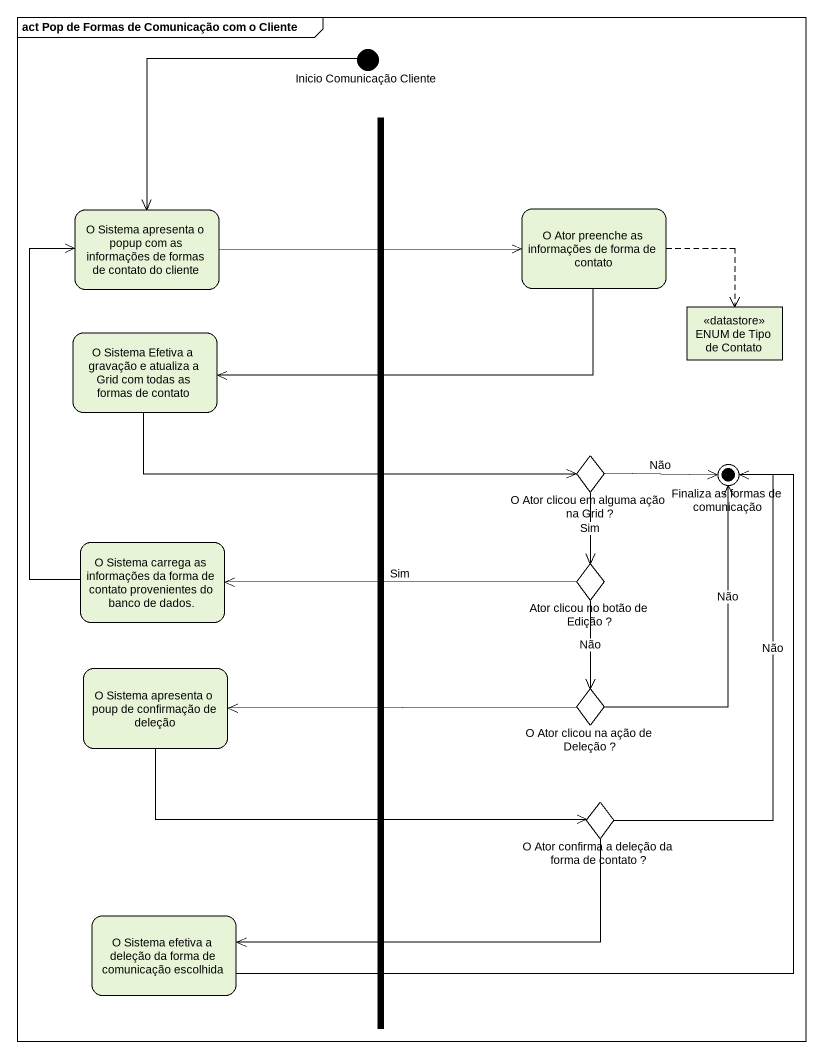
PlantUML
@startuml
mainframe act Pop de Formas de Comunicação com o Cliente
hide empty description
state "Inicio Comunicação Cliente" as Inicio_Comunicação_Cliente <<start>>
state fork1 <<fork>>
state "O Sistema apresenta o popup com as informações de formas de contato do cliente" as O_Sistema_apresenta_o_popup
state "O Ator preenche as informações de forma de contato" as O_Ator_preenche_as
state "O Sistema Efetiva a gravação e atualiza a Grid com todas as formas de contato" as O_Sistema_Efetiva_a
state "ENUM de Tipo de Contato" as ENUM_de_Tipo_de_Contato <<datastore>>
state "O Ator clicou em alguma ação na Grid ?" as O_Ator_clicou_em_alguma <<choice>>
state "Finaliza as formas de comunicação" as Finaliza_as_formas_de <<end>>
state "O Sistema carrega as informações da forma de contato provenientes do banco de dados." as O_Sistema_carrega_as
state "Ator clicou no botão de Edição ?" as Ator_clicou_no_botão_de <<choice>>
state "O Sistema apresenta o poup de confirmação de deleção" as O_Sistema_apresenta_o_poup
state "O Ator clicou na ação de Deleção ?" as O_Ator_clicou_na_ação_de <<choice>>
state "O Ator confirma a deleção da forma de contato ?" as O_Ator_confirma_a_deleção <<choice>>
state "O Sistema efetiva a deleção da forma de comunicação escolhida" as O_Sistema_efetiva_a_deleção
Inicio_Comunicação_Cliente --> O_Sistema_apresenta_o_popup
O_Sistema_apresenta_o_popup -right-> O_Ator_preenche_as
O_Ator_preenche_as -left-> O_Sistema_Efetiva_a
O_Ator_preenche_as -[dashed]-> ENUM_de_Tipo_de_Contato
O_Sistema_Efetiva_a -right-> O_Ator_clicou_em_alguma
O_Ator_clicou_em_alguma -right-> Finaliza_as_formas_de : Não
O_Ator_clicou_em_alguma --> Ator_clicou_no_botão_de : Sim
O_Sistema_carrega_as -up-> O_Sistema_apresenta_o_popup
Ator_clicou_no_botão_de -left-> O_Sistema_carrega_as : Sim
Ator_clicou_no_botão_de --> O_Ator_clicou_na_ação_de : Não
O_Sistema_apresenta_o_poup -right-> O_Ator_confirma_a_deleção
O_Ator_clicou_na_ação_de -up-> Finaliza_as_formas_de : Não
O_Ator_clicou_na_ação_de -left-> O_Sistema_apresenta_o_poup
O_Ator_confirma_a_deleção -up-> Finaliza_as_formas_de : Não
O_Ator_confirma_a_deleção -left-> O_Sistema_efetiva_a_deleção
O_Sistema_efetiva_a_deleção -up-> Finaliza_as_formas_de
@enduml
